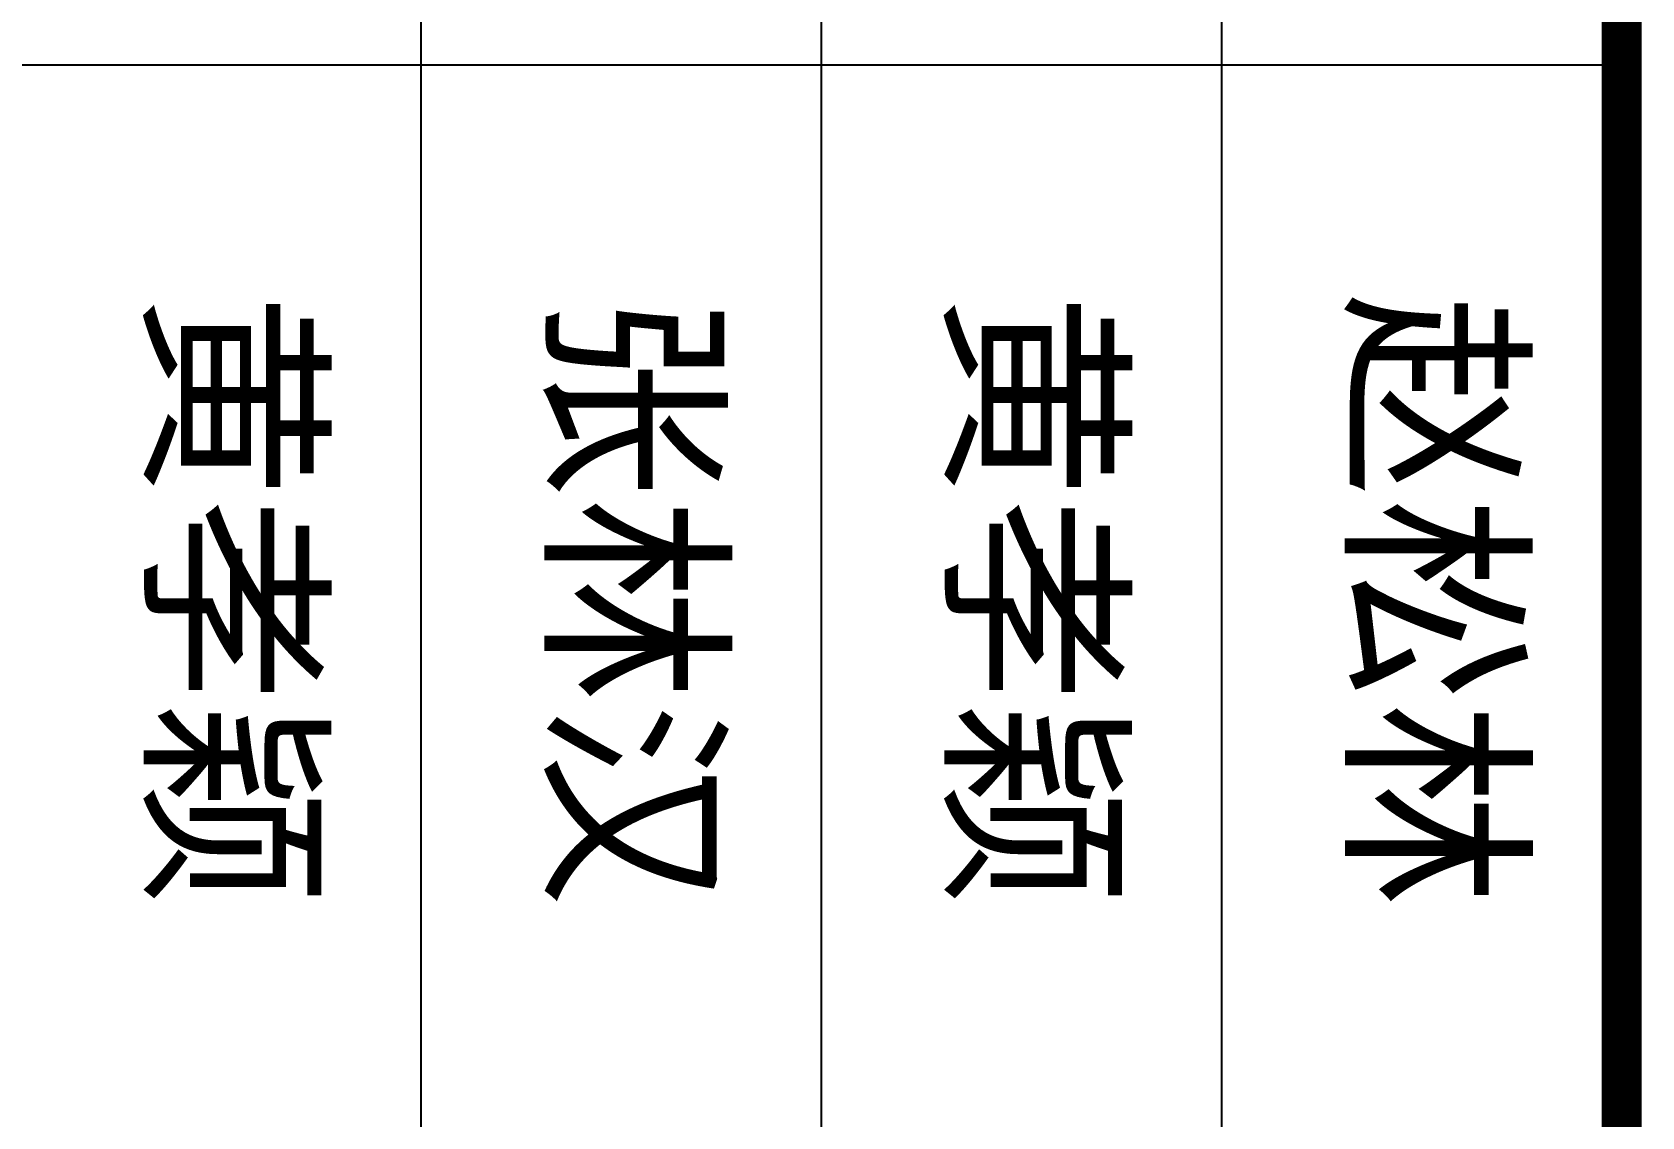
# Model space of a CAD drawing. Header units: millimetres. Extents: x 434053 to 1059003, y -2417481 to 936527.
# Drawn here: x 537918 to 539527, y -1805542 to -1804459 of the extents above; entities that cross this region are included whole.
import ezdxf
from ezdxf.enums import TextEntityAlignment as Align

# ---------------------------------------------------------------- set-up
doc = ezdxf.new("R2010")
doc.units = ezdxf.units.MM
doc.header["$LTSCALE"] = 1000
doc.header["$MEASUREMENT"] = 0
doc.layers.add('TITLIN', color=7, linetype='Continuous')
doc.layers.add('图框层', color=3, linetype='Continuous')
doc.styles.add('TITXV', font='', dxfattribs={"width": 0.8})
doc.styles.get('TITXV').set_extended_font_data('SimSun')

# ---------------------------------------------------------------- blocks, each defined once
blk = doc.blocks.new('asdgdfgsghfdjfh')
at = {"layer": '图框层', "style": 'TITXV'}
for s, p in [('赵松林', (-35.99999999998181, 198.0000000046712)), ('黄孝颖', (-35.99999999998181, 190)), ('张林汉', (-35.99999999998181, 182)), ('黄孝颖', (-35.99999999998181, 174))]:
    blk.add_text(s, height=3, dxfattribs=at).set_placement(p, align=Align.BOTTOM_CENTER)
blk = doc.blocks.new('asdfgafg21GZ_LABEL2')
at = {"layer": 'TITLIN'}
for p, q in [((-46.67908447459806, 204.1150701316684), (-46.67908447459806, 100.4933235939714)), ((-65.00000001266133, 196.1150701301102), (0, 196.1150701301102)), ((-65.00000001266133, 188.115070128552), (0, 188.115070128552)), ((-65.00000001325738, 180.1150701269937), (0, 180.1150701269937))]:
    blk.add_line(p, q, dxfattribs=at)
at = {"layer": 'TITLIN', "const_width": 0.8000000001558245}
blk.add_lwpolyline([(-65.00000001266133, 204.1150701316684), (0, 204.1150701316684)], dxfattribs=at)
blk = doc.blocks.new('asdfgafgA$C15443CC7')
at = {"layer": '图框层', "xscale": 150.0000000300889, "yscale": 150.0000000300889, "zscale": 150.0000000300889}
blk.add_blockref('asdfgafg21GZ_LABEL2', (208349.9999997616, 1499.999982357025), dxfattribs=at)
blk = doc.blocks.new('asdfadfsdhg')
at = {"xscale": 0.3333333333333333, "yscale": 0.3333333333333333, "zscale": 0.3333333333333333, "rotation": 270}
blk.add_blockref('asdfgafgA$C15443CC7', (3.981404006481171e-08, 69950.00000000955), dxfattribs=at)
at = {"layer": '图框层', "xscale": 50, "yscale": 50, "zscale": 50, "rotation": 270}
blk.add_blockref('asdgdfgsghfdjfh', (500, 500), dxfattribs=at)

msp = doc.modelspace()

# ---------------------------------------------------------------- block references
msp.add_blockref('asdfadfsdhg', (528800.9359465544, -1807326.270222604))

doc.saveas('drawing.dxf')
